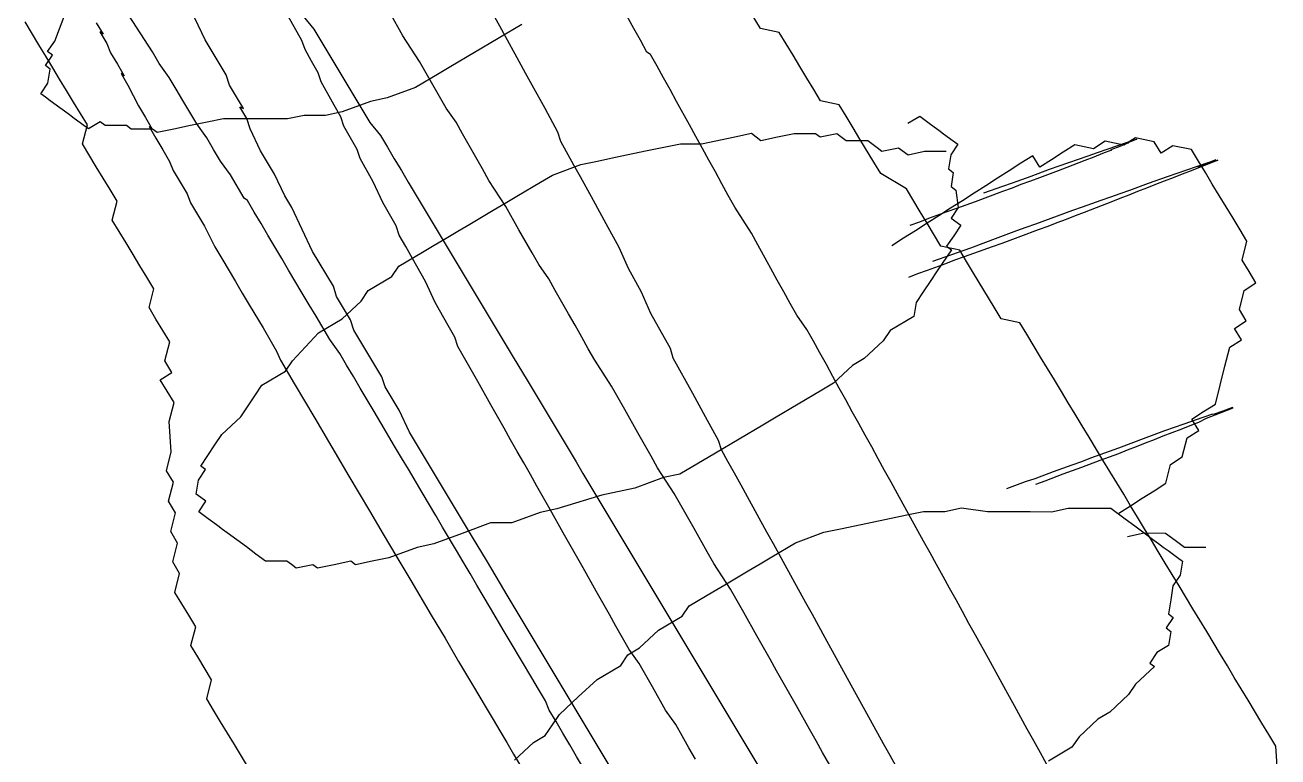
# Model space of a CAD drawing. Extents: x 444 to 702, y 138 to 554.
# Drawn here: x 607.6 to 697.3, y 194.3 to 246.7 of the extents above; entities that cross this region are included whole.
import ezdxf

# ---------------------------------------------------------------- set-up
doc = ezdxf.new("R2010")
doc.units = 0

msp = doc.modelspace()

# ---------------------------------------------------------------- linework, layer by layer
at = {"layer": '1', "color": 252}
for points in [[(680.74, 193.743, 24.488), (680.282, 194.59, 24.764), (679.813, 195.434, 25.035), (679.348, 196.281, 25.309), (678.418, 197.958, 25.85), (677.954, 198.8, 26.121), (676.569, 201.335, 26.945), (675.629, 203.011, 27.492), (675.17, 203.855, 27.766), (674.707, 204.704, 28.041), (674.243, 205.546, 28.309), (673.78, 206.387, 28.588), (673.315, 207.225, 28.856), (672.854, 208.071, 29.129), (672.383, 208.915, 29.405), (671.92, 209.756, 29.678), (671.92, 209.756, 29.678), (670.994, 211.439, 30.223), (670.06, 213.13, 30.767), (669.602, 213.971, 31.039), (669.131, 214.812, 31.315), (668.669, 215.659, 31.588), (668.204, 216.501, 31.862), (667.739, 217.343, 32.138), (667.282, 218.185, 32.412), (666.812, 219.025, 32.684), (666.349, 219.87, 32.956), (666.349, 219.87, 32.956), (665.883, 220.716, 33.222), (665.883, 220.716, 33.222), (665.417, 221.557, 33.497), (665.417, 221.557, 33.497), (664.956, 222.401, 33.77), (664.956, 222.401, 33.77), (664.956, 222.401, 33.77), (664.487, 223.246, 34.043), (664.487, 223.246, 34.043), (664.027, 224.088, 34.314), (663.561, 224.924, 34.589), (662.838, 225.934, 33.91), (662.369, 226.779, 34.19), (662.369, 226.779, 34.19), (662.369, 226.779, 34.19), (661.908, 227.622, 34.462), (661.908, 227.622, 34.462), (661.443, 228.462, 34.725), (660.986, 229.301, 35.003), (660.986, 229.301, 35.003), (660.052, 230.991, 35.547), (659.589, 231.831, 35.823), (658.398, 233.68, 35.419), (658.398, 233.68, 35.419), (657.932, 234.523, 35.691), (657.466, 235.368, 35.965), (657.011, 236.21, 36.234), (656.548, 237.052, 36.511), (656.077, 237.894, 36.781), (656.077, 237.894, 36.781), (655.614, 238.738, 37.057), (655.614, 238.738, 37.057), (655.154, 239.577, 37.324), (654.224, 241.264, 37.872), (653.762, 242.111, 38.149), (653.762, 242.111, 38.149), (653.296, 242.953, 38.423), (652.829, 243.793, 38.691), (652.367, 244.633, 38.961), (652.108, 244.798, 38.019), (651.644, 245.644, 38.287), (651.177, 246.485, 38.563), (649.787, 249.011, 39.382)], [(655.58, 194.117, -33.18), (655.113, 194.947, -32.898), (654.64, 195.787, -32.61), (654.169, 196.622, -32.331), (653.441, 197.636, -32.989), (652.504, 199.305, -32.42), (652.031, 200.14, -32.14), (651.559, 200.976, -31.856), (650.833, 201.991, -32.518), (649.886, 203.66, -31.956), (649.417, 204.492, -31.672), (648.474, 206.164, -31.098), (647.53, 207.836, -30.533), (647.064, 208.667, -30.249), (646.118, 210.341, -29.677), (645.172, 212.01, -29.111), (644.232, 213.68, -28.544), (643.759, 214.52, -28.254), (643.286, 215.353, -27.97), (643.286, 215.353, -27.97), (642.819, 216.185, -27.685), (642.346, 217.018, -27.406), (641.877, 217.855, -27.12), (640.927, 219.53, -26.552), (639.989, 221.197, -25.981), (639.518, 222.025, -25.694), (639.047, 222.865, -25.413), (638.574, 223.705, -25.128), (638.358, 224.357, -23.894), (637.886, 225.194, -23.61), (636.941, 226.858, -23.041), (636.253, 228.347, -21.522), (635.309, 230.014, -20.959), (634.835, 230.857, -20.669), (634.368, 231.685, -20.387), (634.145, 232.343, -19.152), (633.202, 234.012, -18.578), (632.514, 235.501, -17.066), (631.572, 237.176, -16.497), (631.355, 237.828, -15.263), (630.879, 238.66, -14.976), (630.414, 239.493, -14.694), (630.195, 240.149, -13.459), (629.722, 240.988, -13.172), (628.782, 242.66, -12.608), (628.561, 243.307, -11.37), (628.09, 244.148, -11.089), (627.622, 244.977, -10.806), (627.407, 245.635, -9.568), (625.987, 248.14, -8.718)], [(665.638, 192.948, 29.16), (664.692, 194.611, 29.727), (664.224, 195.444, 30.011), (663.754, 196.284, 30.3), (662.809, 197.956, 30.865), (662.336, 198.788, 31.15), (661.394, 200.466, 31.721), (660.921, 201.298, 32.004), (659.981, 202.965, 32.574), (659.036, 204.638, 33.144), (658.564, 205.468, 33.42), (658.095, 206.305, 33.71), (656.901, 208.154, 33.328), (656.426, 208.987, 33.609), (655.481, 210.657, 34.181), (654.538, 212.331, 34.744), (654.065, 213.162, 35.032), (652.875, 215.012, 34.653), (652.4, 215.852, 34.938), (651.927, 216.686, 35.22), (651.458, 217.52, 35.502), (650.518, 219.187, 36.071), (650.047, 220.024, 36.353), (649.573, 220.859, 36.643), (648.379, 222.711, 36.26), (647.908, 223.544, 36.535), (647.435, 224.38, 36.823), (646.962, 225.217, 37.106), (646.49, 226.05, 37.388), (646.013, 226.884, 37.679), (645.547, 227.719, 37.961), (645.073, 228.555, 38.247), (645.073, 228.555, 38.247), (644.356, 229.569, 37.581), (643.884, 230.401, 37.863), (642.937, 232.071, 38.428), (641.995, 233.744, 39), (640.798, 235.595, 38.618), (640.325, 236.426, 38.904), (639.855, 237.259, 39.187), (639.383, 238.099, 39.471), (638.911, 238.935, 39.753), (638.445, 239.767, 40.044), (637.719, 240.779, 39.373), (637.246, 241.618, 39.66), (636.772, 242.453, 39.941), (635.83, 244.124, 40.509), (634.634, 245.974, 40.131), (633.692, 247.643, 40.702)], [(640.608, 248.355, -18.139), (641.54, 246.669, -18.687), (642.93, 244.138, -19.511), (643.399, 243.3, -19.78), (643.86, 242.46, -20.05), (644.789, 240.773, -20.598), (645.715, 239.088, -21.14), (645.92, 238.411, -22.367), (646.851, 236.725, -22.913), (647.319, 235.881, -23.188), (648.247, 234.196, -23.736), (649.172, 232.512, -24.28), (650.102, 230.827, -24.823), (650.773, 229.303, -26.322), (651.703, 227.618, -26.864), (652.373, 226.098, -28.373), (653.764, 223.575, -29.185), (653.968, 222.897, -30.41), (655.362, 220.364, -31.234), (655.828, 219.525, -31.508), (656.289, 218.684, -31.78), (657.219, 216.998, -32.325), (657.423, 216.326, -33.553), (657.888, 215.475, -33.821), (658.356, 214.636, -34.093), (658.823, 213.796, -34.363), (659.283, 212.948, -34.637), (660.678, 210.421, -35.457), (661.137, 209.58, -35.737), (662.529, 207.051, -36.55), (663.462, 205.361, -37.093), (663.929, 204.524, -37.37), (664.852, 202.839, -37.912), (666.716, 199.465, -39.006), (668.101, 196.939, -39.829), (669.036, 195.257, -40.379), (669.497, 194.408, -40.643), (669.497, 194.408, -40.643), (670.423, 192.728, -41.191)], [(697.295, 192.896, -13.204), (697.146, 195.068, -12.718), (696.648, 195.894, -12.43), (696.152, 196.712, -12.136), (695.163, 198.35, -11.567), (695.163, 198.35, -11.567), (694.672, 199.167, -11.282), (694.17, 199.988, -10.995), (693.678, 200.805, -10.707), (693.183, 201.628, -10.419), (692.192, 203.27, -9.845), (691.691, 204.093, -9.55), (691.196, 204.909, -9.273), (690.212, 206.544, -8.693), (689.713, 207.367, -8.409), (689.217, 208.184, -8.124), (689.217, 208.184, -8.124), (689.217, 208.184, -8.124), (688.72, 209.004, -7.835), (688.23, 209.824, -7.548), (688.23, 209.824, -7.548), (687.731, 210.645, -7.259), (687.731, 210.645, -7.259), (687.731, 210.645, -7.259), (687.232, 211.466, -6.968), (686.74, 212.286, -6.692), (686.25, 213.106, -6.399), (685.751, 213.924, -6.113), (684.763, 215.563, -5.539), (683.769, 217.204, -4.961), (683.272, 218.026, -4.677), (682.775, 218.845, -4.394), (682.282, 219.669, -4.099), (681.784, 220.484, -3.816), (681.784, 220.484, -3.816), (681.291, 221.304, -3.528), (680.793, 222.124, -3.243), (680.299, 222.946, -2.953), (679.306, 224.587, -2.378), (678.809, 225.407, -2.098), (677.477, 225.69, -1.722), (676.979, 226.512, -1.441), (675.49, 228.965, -0.581), (674.998, 229.792, -0.291), (674.504, 230.607, -0.003), (674.504, 230.607, -0.003), (673.166, 230.893, 0.364), (673.166, 230.893, 0.364), (673.166, 230.893, 0.364), (672.176, 232.533, 0.944), (671.681, 233.36, 1.231), (670.686, 234.993, 1.809), (668.854, 236.097, 2.456), (668.854, 236.097, 2.456), (668.362, 236.91, 2.749), (667.364, 238.554, 3.317), (666.873, 239.373, 3.605), (666.38, 240.196, 3.89), (665.884, 241.009, 4.183), (664.548, 241.3, 4.552), (664.548, 241.3, 4.552), (664.548, 241.3, 4.552), (664.05, 242.125, 4.837), (664.05, 242.125, 4.837), (663.558, 242.936, 5.121), (663.067, 243.76, 5.411), (662.569, 244.581, 5.697), (662.569, 244.581, 5.697), (662.073, 245.394, 5.986), (661.576, 246.214, 6.269), (661.576, 246.214, 6.269), (660.238, 246.498, 6.643), (659.248, 248.134, 7.216)], [(624.062, 192.708, 3.76), (623.068, 194.349, 4.326), (622.57, 195.166, 4.617), (622.57, 195.166, 4.617), (622.076, 195.99, 4.9), (621.58, 196.808, 5.186), (621.081, 197.631, 5.475), (620.588, 198.451, 5.764), (620.934, 199.805, 5.968), (619.944, 201.449, 6.543), (619.446, 202.261, 6.831), (619.794, 203.617, 7.029), (619.296, 204.443, 7.319), (618.801, 205.264, 7.602), (618.308, 206.082, 7.898), (618.646, 207.439, 8.097), (618.148, 208.258, 8.386), (618.502, 209.613, 8.591), (618.007, 210.434, 8.878), (618.348, 211.787, 9.088), (617.851, 212.612, 9.371), (618.198, 213.97, 9.572), (617.706, 214.786, 9.863), (618.049, 216.148, 10.068), (617.902, 218.319, 10.56), (617.902, 218.319, 10.56), (618.242, 219.676, 10.763), (617.745, 220.493, 11.048), (617.248, 221.311, 11.34), (618.088, 221.846, 11.26), (617.594, 222.673, 11.542), (617.594, 222.673, 11.542), (617.594, 222.673, 11.542), (617.938, 224.026, 11.745), (617.445, 224.849, 12.03), (616.947, 225.666, 12.322), (616.947, 225.666, 12.322), (616.451, 226.488, 12.608), (616.792, 227.843, 12.816), (616.303, 228.661, 13.099), (616.303, 228.661, 13.099), (615.806, 229.485, 13.388), (615.307, 230.301, 13.67), (614.815, 231.126, 13.963), (614.318, 231.939, 14.25), (614.318, 231.939, 14.25), (613.82, 232.762, 14.535), (613.82, 232.762, 14.535), (614.17, 234.116, 14.74), (614.17, 234.116, 14.74), (613.671, 234.94, 15.026), (612.678, 236.577, 15.598), (611.694, 238.216, 16.175), (612.037, 239.577, 16.379), (611.539, 240.402, 16.664), (611.047, 241.22, 16.952), (610.549, 242.037, 17.237), (610.052, 242.858, 17.53), (610.052, 242.858, 17.53), (609.558, 243.674, 17.817), (609.063, 244.495, 18.099), (609.063, 244.495, 18.099), (608.571, 245.312, 18.392), (607.575, 246.959, 18.963)], [(643.154, 246.778, 37.562), (641.459, 245.774, 37.919), (639.769, 244.771, 38.276), (638.075, 243.767, 38.633), (637.229, 243.264, 38.812), (635.537, 242.261, 39.171), (633.504, 241.512, 38.624), (632.318, 241.261, 37.897), (630.283, 240.509, 37.349), (629.095, 240.261, 36.623), (627.568, 240.263, 34.991), (626.378, 240.014, 34.264), (624.852, 240.018, 32.634), (623.32, 240.023, 30.999), (621.791, 240.025, 29.369), (620.606, 239.775, 28.644), (619.417, 239.526, 27.917), (618.23, 239.276, 27.191), (617.042, 239.028, 26.463), (616.702, 239.28, 25.558), (615.171, 239.283, 23.925), (614.83, 239.537, 23.02), (613.301, 239.54, 21.387), (612.96, 239.793, 20.483), (612.114, 239.291, 20.662), (611.773, 239.543, 19.757), (611.09, 240.048, 17.945), (610.747, 240.301, 17.039), (610.406, 240.553, 16.135), (610.066, 240.806, 15.23), (609.385, 241.313, 13.421), (609.042, 241.564, 12.515), (608.701, 241.818, 11.607), (609.207, 242.572, 10.524), (609.371, 243.579, 8.534), (609.028, 243.83, 7.629), (609.533, 244.586, 6.546), (609.191, 244.84, 5.639), (609.698, 245.593, 4.555), (610.365, 247.356, 1.481)], [(612.679, 246.905, 3.641), (613.168, 246.071, 3.381), (612.937, 246.246, 2.42), (613.431, 245.418, 2.157), (613.694, 244.754, 0.93), (614.187, 243.925, 0.666), (614.674, 243.098, 0.406), (614.451, 243.268, -0.555), (614.944, 242.436, -0.815), (615.696, 240.944, -2.304), (615.696, 240.944, -2.304), (616.19, 240.118, -2.572), (616.68, 239.284, -2.834), (616.451, 239.459, -3.793), (616.451, 239.459, -3.793), (616.943, 238.628, -4.061), (616.943, 238.628, -4.061), (617.436, 237.799, -4.326), (617.927, 236.969, -4.59), (618.187, 236.309, -5.814), (618.684, 235.479, -6.072), (619.173, 234.651, -6.341), (619.431, 233.991, -7.561), (619.929, 233.161, -7.823), (620.416, 232.33, -8.091), (621.173, 230.839, -9.58), (621.67, 230.011, -9.844), (622.645, 228.354, -10.371), (623.134, 227.522, -10.634), (623.134, 227.522, -10.634), (623.63, 226.687, -10.897), (623.63, 226.687, -10.897), (624.617, 225.027, -11.428), (625.591, 223.37, -11.952), (625.857, 222.711, -13.182), (626.842, 221.047, -13.708), (628.318, 218.558, -14.501), (629.297, 216.901, -15.028), (629.784, 216.068, -15.294), (630.765, 214.41, -15.82), (632.243, 211.916, -16.614), (633.227, 210.254, -17.143), (634.208, 208.596, -17.671), (635.189, 206.938, -18.198), (636.668, 204.446, -18.993), (637.648, 202.788, -19.521), (638.626, 201.127, -20.05), (639.614, 199.465, -20.581), (640.593, 197.807, -21.105), (641.086, 196.974, -21.369), (641.576, 196.148, -21.635), (642.069, 195.321, -21.9), (642.558, 194.484, -22.165), (643.052, 193.658, -22.426)], [(647.568, 193.489, 12.983), (647.073, 194.32, 13.244), (646.584, 195.152, 13.511), (646.584, 195.152, 13.511), (646.096, 195.981, 13.774), (645.599, 196.815, 14.04), (645.115, 197.644, 14.303), (644.845, 198.303, 15.529), (644.354, 199.132, 15.788), (643.867, 199.966, 16.056), (642.39, 202.451, 16.848), (641.896, 203.281, 17.114), (640.916, 204.942, 17.641), (639.935, 206.602, 18.168), (639.444, 207.434, 18.434), (639.444, 207.434, 18.434), (639.444, 207.434, 18.434), (638.953, 208.263, 18.698), (638.461, 209.088, 18.963), (638.461, 209.088, 18.963), (637.97, 209.923, 19.225), (637.97, 209.923, 19.225), (637.97, 209.923, 19.225), (637.48, 210.753, 19.488), (636.984, 211.58, 19.754), (636.005, 213.24, 20.281), (635.023, 214.901, 20.812), (634.528, 215.733, 21.076), (634.528, 215.733, 21.076), (634.041, 216.564, 21.343), (633.058, 218.223, 21.872), (632.57, 219.048, 22.134), (632.076, 219.88, 22.399), (631.58, 220.714, 22.665), (631.096, 221.542, 22.927), (631.096, 221.542, 22.927), (630.604, 222.369, 23.195), (630.111, 223.205, 23.458), (629.396, 224.204, 22.759), (628.41, 225.864, 23.29), (628.41, 225.864, 23.29), (627.918, 226.693, 23.551), (627.918, 226.693, 23.551), (627.422, 227.522, 23.818), (626.441, 229.181, 24.345), (625.951, 230.015, 24.612), (625.46, 230.843, 24.875), (625.46, 230.843, 24.875), (624.967, 231.67, 25.139), (624.967, 231.67, 25.139), (624.48, 232.504, 25.403), (624.48, 232.504, 25.403), (624.48, 232.504, 25.403), (623.985, 233.331, 25.668), (623.985, 233.331, 25.668), (623.497, 234.159, 25.929), (623.274, 234.337, 24.971), (623.274, 234.337, 24.971), (622.285, 235.998, 25.5), (621.567, 236.991, 24.807), (621.078, 237.822, 25.072), (621.078, 237.822, 25.072), (621.078, 237.822, 25.072), (621.078, 237.822, 25.072), (621.078, 237.822, 25.072), (620.589, 238.66, 25.334), (620.589, 238.66, 25.334), (619.87, 239.657, 24.639), (619.378, 240.488, 24.907), (618.883, 241.318, 25.171), (618.395, 242.145, 25.438), (617.902, 242.977, 25.693), (617.902, 242.977, 25.693), (617.185, 243.973, 25.001), (616.696, 244.812, 25.266), (614.991, 247.467, 25.1)], [(649.617, 193.335, -30.868), (648.614, 195.006, -30.416), (647.613, 196.677, -29.961), (647.113, 197.515, -29.734), (646.113, 199.183, -29.281), (645.612, 200.02, -29.054), (645.112, 200.854, -28.825), (644.61, 201.69, -28.6), (644.113, 202.526, -28.371), (644.113, 202.526, -28.371), (643.11, 204.197, -27.919), (642.611, 205.033, -27.691), (642.109, 205.868, -27.463), (641.61, 206.702, -27.236), (640.61, 208.376, -26.782), (639.609, 210.047, -26.328), (638.608, 211.714, -25.872), (638.106, 212.552, -25.647), (637.106, 214.223, -25.191), (636.604, 215.059, -24.965), (635.606, 216.73, -24.511), (635.104, 217.566, -24.282), (634.365, 219.133, -22.869), (633.867, 219.967, -22.643), (633.867, 219.967, -22.643), (633.365, 220.803, -22.416), (633.129, 221.535, -21.229), (632.129, 223.207, -20.775), (632.129, 223.207, -20.775), (631.626, 224.043, -20.547), (631.129, 224.878, -20.321), (630.889, 225.613, -19.134), (630.889, 225.613, -19.134), (630.388, 226.445, -18.908), (630.388, 226.445, -18.908), (629.889, 227.282, -18.682), (629.652, 228.014, -17.492), (629.652, 228.014, -17.492), (628.15, 230.518, -16.814), (627.411, 232.087, -15.399), (626.675, 233.656, -13.985), (626.174, 234.491, -13.757), (625.436, 236.058, -12.343), (624.435, 237.731, -11.889), (623.696, 239.298, -10.476), (623.46, 240.028, -9.29), (622.957, 240.866, -9.061), (623.221, 240.762, -8.103), (622.721, 241.597, -7.876), (622.219, 242.434, -7.649), (622.219, 242.434, -7.649), (621.983, 243.165, -6.462), (621.481, 244, -6.235), (621.481, 244, -6.235), (621.481, 244, -6.235), (621.481, 244, -6.235), (621.481, 244, -6.235), (620.482, 245.672, -5.781), (619.743, 247.239, -4.367)], [(627.49, 247.383, 34.184), (628.254, 246.445, 34.914), (628.254, 246.445, 34.914), (628.755, 245.611, 34.689), (629.753, 243.939, 34.232), (630.254, 243.104, 34.006), (630.756, 242.269, 33.778), (631.256, 241.431, 33.551), (631.754, 240.597, 33.325), (632.255, 239.761, 33.098), (633.019, 238.82, 33.831), (633.521, 237.987, 33.604), (634.018, 237.152, 33.375), (634.018, 237.152, 33.375), (634.522, 236.315, 33.147), (635.021, 235.48, 32.922), (635.519, 234.644, 32.693), (636.522, 232.974, 32.24), (637.022, 232.137, 32.012), (637.523, 231.3, 31.785), (638.023, 230.466, 31.56), (638.023, 230.466, 31.56), (639.023, 228.797, 31.105), (639.023, 228.797, 31.105), (639.522, 227.959, 30.877), (640.523, 226.287, 30.423), (642.024, 223.782, 29.741), (642.525, 222.947, 29.515), (643.527, 221.276, 29.061), (644.027, 220.44, 28.833), (644.027, 220.44, 28.833), (645.027, 218.77, 28.378), (645.027, 218.77, 28.378), (645.527, 217.933, 28.152), (646.029, 217.099, 27.925), (647.03, 215.428, 27.47), (647.528, 214.592, 27.243), (649.031, 212.086, 26.562), (649.531, 211.248, 26.336), (649.531, 211.248, 26.336), (650.03, 210.414, 26.107), (650.03, 210.414, 26.107), (650.03, 210.414, 26.107), (651.032, 208.743, 25.655), (652.034, 207.07, 25.202), (653.036, 205.4, 24.748), (653.533, 204.564, 24.52), (653.533, 204.564, 24.52), (654.035, 203.731, 24.293), (654.035, 203.731, 24.293), (654.535, 202.892, 24.066), (655.536, 201.222, 23.61), (656.037, 200.388, 23.383), (656.537, 199.552, 23.156), (657.536, 197.88, 22.702), (658.537, 196.209, 22.247), (659.538, 194.541, 21.793), (660.539, 192.869, 21.339)], [(670.797, 239.707, -2.446), (670.797, 239.707, -2.446), (671.642, 240.209, -2.625), (671.642, 240.209, -2.625), (671.642, 240.209, -2.625), (671.642, 240.209, -2.625), (672.326, 239.704, -0.816), (672.667, 239.453, 0.09), (673.007, 239.199, 0.996), (673.349, 238.947, 1.901), (674.032, 238.442, 3.713), (674.373, 238.189, 4.618), (673.869, 237.433, 5.702), (673.704, 236.428, 7.691), (673.704, 236.428, 7.691), (674.047, 236.176, 8.597), (673.883, 235.167, 10.588), (674.225, 234.915, 11.494), (674.401, 233.654, 14.388), (673.895, 232.9, 15.473), (674.58, 232.396, 17.284), (674.075, 231.64, 18.367), (673.567, 230.887, 19.451), (673.91, 230.633, 20.357), (672.901, 229.123, 22.526), (672.395, 228.367, 23.61), (671.889, 227.614, 24.693), (671.385, 226.861, 25.78), (671.219, 225.853, 27.768), (669.527, 224.85, 28.128), (669.023, 224.095, 29.21), (667.674, 222.837, 30.474), (666.826, 222.336, 30.653), (665.476, 221.079, 31.915), (664.629, 220.577, 32.095), (662.935, 219.573, 32.453), (661.243, 218.571, 32.811), (660.399, 218.069, 32.989), (658.705, 217.067, 33.347), (657.013, 216.061, 33.706), (654.473, 214.554, 34.243), (653.286, 214.304, 33.517), (651.251, 213.554, 32.967), (648.876, 213.056, 31.514), (645.656, 212.055, 30.242), (644.468, 211.805, 29.514), (642.432, 211.055, 28.966), (640.906, 211.059, 27.334), (638.872, 210.307, 26.786), (636.839, 209.557, 26.239), (635.651, 209.306, 25.514), (633.618, 208.556, 24.965), (632.431, 208.306, 24.24), (631.242, 208.058, 23.514), (630.902, 208.308, 22.608), (629.715, 208.06, 21.882), (628.527, 207.81, 21.155), (628.186, 208.063, 20.249), (628.186, 208.063, 20.249), (626.998, 207.815, 19.522), (626.657, 208.066, 18.617), (626.315, 208.321, 17.711), (624.787, 208.324, 16.079), (624.104, 208.828, 14.267), (623.762, 209.082, 13.363), (623.421, 209.334, 12.459), (622.739, 209.838, 10.648), (622.056, 210.344, 8.837), (621.714, 210.597, 7.932), (621.374, 210.85, 7.026), (621.032, 211.102, 6.121), (620.691, 211.356, 5.215), (620.008, 211.86, 3.404), (620.512, 212.615, 2.32), (620.172, 212.867, 1.414), (619.83, 213.12, 0.509), (619.992, 214.125, -1.481), (620.498, 214.882, -2.564), (620.156, 215.134, -3.471), (620.663, 215.89, -4.555), (621.167, 216.645, -5.639), (621.672, 217.397, -6.723), (623.024, 218.654, -7.986), (624.033, 220.163, -10.155), (624.539, 220.918, -11.239), (626.23, 221.923, -11.597), (626.738, 222.676, -12.681), (628.592, 224.688, -15.03), (630.284, 225.693, -15.387), (631.635, 226.95, -16.651), (632.139, 227.702, -17.734), (633.831, 228.706, -18.094), (634.339, 229.461, -19.177), (636.031, 230.465, -19.534), (636.877, 230.968, -19.713), (637.723, 231.47, -19.892), (638.569, 231.969, -20.07), (639.414, 232.472, -20.251), (641.108, 233.477, -20.608), (641.954, 233.978, -20.786), (642.802, 234.48, -20.965), (644.492, 235.485, -21.323), (645.34, 235.986, -21.502), (647.372, 236.737, -20.953), (648.56, 236.987, -20.228), (649.747, 237.236, -19.503), (652.123, 237.735, -18.05), (653.31, 237.985, -17.324), (654.5, 238.232, -16.595), (656.026, 238.23, -14.964), (658.401, 238.729, -13.512), (659.59, 238.977, -12.784), (660.274, 238.471, -10.974), (661.46, 238.722, -10.246), (662.648, 238.972, -9.52), (664.177, 238.968, -7.89), (664.517, 238.715, -6.982), (665.703, 238.964, -6.257), (666.387, 238.46, -4.446), (667.917, 238.455, -2.814), (668.598, 237.951, -1.004), (668.938, 237.697, -0.099), (670.128, 237.947, 0.628), (670.128, 237.947, 0.628), (670.811, 237.441, 2.439), (671.996, 237.691, 3.166), (673.526, 237.689, 4.797), (673.526, 237.689, 4.797)], [(685.901, 211.749, -6.605), (685.901, 211.749, -6.605), (685.901, 211.749, -6.605), (685.901, 211.749, -6.605), (685.901, 211.749, -6.605), (685.901, 211.749, -6.605), (685.901, 211.749, -6.605), (685.901, 211.749, -6.605), (685.901, 211.749, -6.605), (685.901, 211.749, -6.605), (685.901, 211.749, -6.605), (685.901, 211.749, -6.605), (685.901, 211.749, -6.605), (685.901, 211.749, -6.605), (686.74, 212.286, -6.692), (686.74, 212.286, -6.692), (687.579, 212.825, -6.771), (687.579, 212.825, -6.771), (688.424, 213.359, -6.852), (689.261, 213.898, -6.927), (689.605, 215.247, -6.731), (689.605, 215.247, -6.731), (690.442, 215.788, -6.813), (690.442, 215.788, -6.813), (690.788, 217.144, -6.609), (691.629, 217.684, -6.686), (691.13, 218.498, -6.4), (691.974, 219.034, -6.486), (692.812, 219.568, -6.566), (693.155, 220.924, -6.37), (693.501, 222.285, -6.155), (693.501, 222.285, -6.155), (693.847, 223.645, -5.949), (694.682, 224.183, -6.035), (694.192, 225, -5.749), (695.03, 225.534, -5.834), (695.03, 225.534, -5.834), (694.533, 226.357, -5.543), (694.881, 227.711, -5.339), (694.881, 227.711, -5.339), (695.715, 228.254, -5.423), (695.227, 229.073, -5.134), (694.729, 229.891, -4.847), (695.076, 231.242, -4.645), (694.58, 232.059, -4.356), (694.58, 232.059, -4.356), (694.079, 232.89, -4.069), (693.587, 233.709, -3.785), (693.587, 233.709, -3.785), (693.092, 234.525, -3.494), (692.593, 235.344, -3.203), (692.593, 235.344, -3.203), (692.096, 236.164, -2.919), (691.603, 236.99, -2.631), (691.108, 237.806, -2.343), (691.108, 237.806, -2.343), (691.108, 237.806, -2.343), (689.767, 238.087, -1.975), (688.933, 237.553, -1.896), (688.437, 238.377, -1.608), (687.099, 238.654, -1.237), (686.266, 238.118, -1.156), (684.926, 238.403, -0.789), (684.926, 238.403, -0.789), (684.086, 237.867, -0.705), (682.752, 238.149, -0.334), (681.908, 237.616, -0.252), (681.07, 237.079, -0.169), (680.232, 236.54, -0.087), (679.732, 237.358, 0.203), (678.892, 236.827, 0.279), (678.057, 236.292, 0.366), (678.057, 236.292, 0.366), (677.212, 235.754, 0.45), (676.374, 235.216, 0.528), (676.374, 235.216, 0.528), (675.535, 234.679, 0.612), (675.535, 234.679, 0.612), (675.535, 234.679, 0.612), (674.7, 234.142, 0.694), (673.848, 233.608, 0.777), (673.848, 233.608, 0.777), (673.019, 233.069, 0.857), (672.176, 232.533, 0.944), (671.332, 231.997, 1.023), (671.332, 231.997, 1.023), (671.332, 231.997, 1.023), (671.332, 231.997, 1.023), (671.332, 231.997, 1.023), (671.332, 231.997, 1.023), (671.332, 231.997, 1.023), (671.332, 231.997, 1.023), (670.492, 231.459, 1.106), (670.492, 231.459, 1.106), (670.492, 231.459, 1.106), (669.651, 230.923, 1.194)], [(676.227, 234.703, -13.724), (677.602, 235.185, -12.355), (678.292, 235.423, -11.665), (679.617, 235.911, -11.709), (680.942, 236.402, -11.755), (682.321, 236.877, -10.38), (682.321, 236.877, -10.38), (683.007, 237.122, -9.696), (683.694, 237.363, -9.014), (684.384, 237.597, -8.329), (685.071, 237.839, -7.643), (685.763, 238.078, -6.96), (687.137, 238.558, -5.589), (687.188, 238.549, -4.176), (686.552, 238.296, -3.446), (686.6, 238.289, -2.035), (685.963, 238.04, -1.303), (685.328, 237.787, -0.575), (685.372, 237.779, 0.835), (684.736, 237.528, 1.567), (684.1, 237.278, 2.296), (683.46, 237.031, 3.025), (682.187, 236.527, 4.482), (682.187, 236.527, 4.482), (681.546, 236.283, 5.207), (680.219, 235.789, 5.253), (679.582, 235.543, 5.981), (678.892, 235.298, 5.294), (678.254, 235.054, 6.022), (677.567, 234.813, 5.339), (675.604, 234.072, 6.111), (674.276, 233.582, 6.154), (673.588, 233.344, 5.471), (672.261, 232.861, 5.513), (671.626, 232.609, 6.244), (670.938, 232.366, 5.56)], [(672.593, 229.815, -18.583), (675.296, 230.78, -17.253), (677.261, 231.516, -18.027), (678.589, 232.01, -18.07), (679.271, 232.246, -17.386), (679.965, 232.487, -16.7), (682.613, 233.465, -16.788), (682.613, 233.465, -16.788), (683.306, 233.704, -16.102), (684.629, 234.194, -16.144), (685.318, 234.433, -15.462), (686.006, 234.675, -14.774), (686.694, 234.911, -14.092), (688.022, 235.401, -14.132), (689.395, 235.881, -12.763), (690.088, 236.118, -12.08), (690.088, 236.118, -12.08), (690.773, 236.361, -11.393), (691.464, 236.601, -10.709), (692.154, 236.838, -10.027), (692.839, 237.078, -9.341), (691.564, 236.582, -7.882), (692.253, 236.82, -7.2), (692.253, 236.82, -7.2), (692.299, 236.804, -5.786), (692.991, 237.047, -5.099), (692.351, 236.797, -4.372), (691.714, 236.546, -3.643), (691.073, 236.299, -2.914), (690.435, 236.051, -2.185), (689.8, 235.799, -1.461), (689.159, 235.551, -0.729), (688.526, 235.298, 0), (687.886, 235.052, 0.729), (687.249, 234.8, 1.457), (686.61, 234.549, 2.185), (685.974, 234.299, 2.914), (685.334, 234.05, 3.642), (684.696, 233.8, 4.37), (683.418, 233.301, 5.825), (682.779, 233.054, 6.556), (682.141, 232.802, 7.283), (681.453, 232.561, 6.599), (680.817, 232.311, 7.33), (680.129, 232.07, 6.644), (678.851, 231.574, 8.102), (677.527, 231.088, 8.143), (676.839, 230.845, 7.46), (676.151, 230.604, 6.78), (674.822, 230.116, 6.819), (674.133, 229.879, 6.134), (673.497, 229.629, 6.865), (672.169, 229.138, 6.905), (671.48, 228.902, 6.221), (670.848, 228.649, 6.949)], [(679.947, 213.834, 2.986), (680.637, 214.073, 3.667), (681.912, 214.569, 2.211), (683.24, 215.06, 2.164), (684.563, 215.55, 2.123), (685.89, 216.04, 2.077), (686.528, 216.289, 1.346), (687.167, 216.538, 0.62), (687.807, 216.788, -0.108), (687.807, 216.788, -0.108), (688.444, 217.036, -0.835), (689.082, 217.29, -1.566), (689.72, 217.539, -2.294), (690.355, 217.784, -3.021), (690.998, 218.037, -3.749), (691.635, 218.286, -4.477), (692.169, 218.557, -8.031), (692.807, 218.811, -8.761), (694.088, 219.307, -10.218), (694.035, 219.318, -11.634), (693.345, 219.077, -12.315), (692.662, 218.837, -13.004), (692.61, 218.848, -14.415), (691.923, 218.603, -15.103), (690.545, 218.13, -16.472), (689.857, 217.887, -17.155), (689.171, 217.649, -17.835), (687.84, 217.161, -17.797), (687.84, 217.161, -17.797), (685.878, 216.423, -17.024), (684.552, 215.932, -16.98), (683.861, 215.696, -17.664), (683.227, 215.444, -16.934), (682.536, 215.206, -17.622), (681.209, 214.714, -17.579), (679.887, 214.227, -17.535), (679.196, 213.99, -18.221), (677.868, 213.497, -18.178)], [(642.635, 194.064, -23.345), (643.985, 195.321, -24.609), (644.832, 195.823, -24.788), (645.337, 196.579, -25.872), (645.84, 197.333, -26.956), (647.193, 198.59, -28.22), (648.543, 199.846, -29.482), (650.236, 200.848, -29.841), (650.74, 201.603, -30.924), (651.587, 202.105, -31.105), (652.936, 203.361, -32.368), (654.631, 204.366, -32.725), (655.137, 205.119, -33.811), (656.828, 206.124, -34.168), (657.675, 206.624, -34.346), (659.368, 207.628, -34.703), (660.212, 208.131, -34.883), (661.061, 208.634, -35.062), (662.751, 209.637, -35.42), (664.787, 210.387, -34.872), (665.971, 210.636, -34.146), (668.346, 211.136, -32.694), (670.724, 211.635, -31.24), (671.911, 211.884, -30.512), (673.439, 211.88, -28.882), (674.628, 212.13, -28.155), (676.497, 211.874, -25.619), (678.026, 211.87, -23.986), (679.555, 211.867, -22.353), (681.084, 211.862, -20.721), (682.27, 212.112, -19.995), (683.799, 212.109, -18.363), (685.331, 212.106, -16.731), (686.354, 211.35, -14.016), (687.036, 210.842, -12.206), (687.719, 210.337, -10.394), (689.248, 210.333, -8.761), (689.93, 209.83, -6.952), (690.612, 209.325, -5.142), (692.142, 209.321, -3.506)], [(686.53, 210.087, -11.12), (687.719, 210.337, -10.394), (687.719, 210.337, -10.394), (688.401, 209.831, -8.583), (688.742, 209.581, -7.679), (689.083, 209.328, -6.772), (689.424, 209.077, -5.868), (690.107, 208.569, -4.056), (690.449, 208.316, -3.15), (690.285, 207.308, -1.16), (689.78, 206.554, -0.076), (689.617, 205.546, 1.914), (689.452, 204.54, 3.902), (689.793, 204.287, 4.807), (689.289, 203.531, 5.894), (689.632, 203.279, 6.797), (689.465, 202.272, 8.787), (688.621, 201.772, 8.967), (688.115, 201.016, 10.051), (688.456, 200.762, 10.957), (687.104, 199.508, 12.22), (686.6, 198.753, 13.303), (685.247, 197.497, 14.567), (684.405, 196.994, 14.745), (683.054, 195.737, 16.009), (682.547, 194.983, 17.095), (681.701, 194.481, 17.272), (680.853, 193.979, 17.451)]]:
    msp.add_polyline3d(points, dxfattribs=at)

doc.saveas('drawing.dxf')
